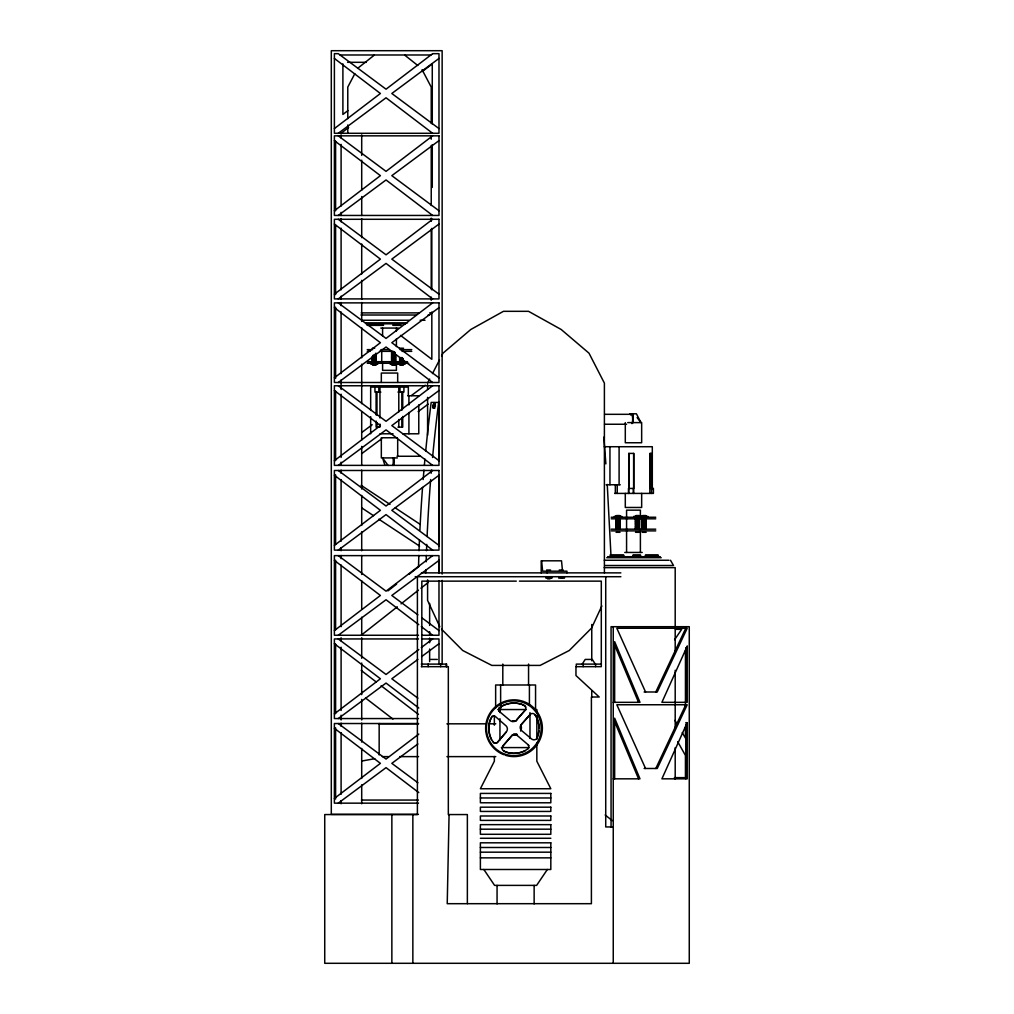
<?xml version="1.0" encoding="UTF-8"?>
<svg xmlns="http://www.w3.org/2000/svg" width="1014" height="1014" viewBox="0 0 1014 1014"><rect width="100%" height="100%" fill="white"/><g stroke="black" fill="none" stroke-linecap="round" stroke-linejoin="round"><path stroke-width="1.5" d="M449.075 814.559L447.225 903.689L591.403 903.689L591.403 697.011L599.211 697.011L575.965 675.539L575.965 666.667L601.302 666.667L601.302 581.136L519.434 581.136M433.65 403.42L435.298 403.673L434.651 408.046L433.003 407.805L432.826 405.537L434.296 403.521M435.298 403.673L434.651 403.585L434.005 407.958L434.651 408.046M687.213 722.69L661.901 778.828L687.213 778.828L687.213 722.69L685.781 722.69M601.834 605.941L591.568 628.084L569.26 650.506L540.145 665.412L491.841 665.412L462.726 650.506L441.534 629.2M655.804 691.992L685.781 628.249M655.804 768.485L685.781 704.755M506.29 731.943L497.595 742.299A2.725 2.725 0 0 1 493.476 742.299L493.273 742.299A2.725 2.725 0 0 0 497.405 742.299L506.29 731.943A4.512 4.512 0 0 0 506.29 726.062L495.301 716.442A2.497 2.497 0 0 0 492.043 716.442L490.155 720.371A25.135 25.109 -90 0 0 491.6 739.548M427.591 383.127L429.695 379.046M432.484 373.596L439.48 359.995M441.584 355.901L442.979 353.189L470.8 329.487L503.451 311.323L528.535 311.323L561.186 329.487L589.007 353.189L604.395 383.127L604.395 572.872M354.811 73.705L347.777 87.09L347.777 118.663M582.226 664.107L585.205 659.43L592.303 659.43L595.269 664.107M547.357 869.492L536.621 885.387L494.591 885.387L483.843 869.492M674.589 639.72L681.674 629.326L675.451 629.326M525.239 710.117L516.582 719.965L525.239 710.117A2.979 2.966 0 0 0 525.708 709.344M511.956 735.416L502.614 746.291L512.146 735.416A3.993 3.993 0 0 1 517.355 735.416L517.165 735.416A3.993 3.993 0 0 0 511.956 735.416L512.146 735.416M538.979 730.917A25.135 25.109 -90 0 1 537.876 736.05L536.507 738.902A3.866 3.866 0 0 1 531.475 738.902L521.64 730.612A4.221 4.221 0 0 1 521.183 724.668L530.043 714.578A3.181 3.181 0 0 1 534.86 714.578L536.431 716.873A25.135 25.109 -90 0 1 539.131 728.306M530.043 714.578L521.196 724.668M357.625 68.356L374.267 55.149M387.956 590.883L396.613 584.064M408.972 574.33L418.871 566.534M361.225 635.208L397.285 606.816M401.024 603.875L418.44 590.161M420.924 588.209L428.39 582.328M334.392 128.575L380.402 93.491L334.392 58.444M334.392 210.747L380.402 175.663L334.392 140.616M432.636 135.838L386.042 171.366L338.27 135.838M334.392 294.199L380.402 259.115L334.392 224.056M432.636 219.29L386.042 254.818L338.27 219.29M334.392 377.791L380.402 342.707L334.392 307.648M432.636 302.882L386.042 338.41L338.27 302.882M334.392 460.673L380.402 425.588L334.392 390.529M432.636 385.764L386.042 421.292L338.27 385.764M334.392 545.393L380.402 510.308L334.392 475.262M432.636 470.483L386.042 506.011L338.27 470.483M334.392 630.556L380.402 595.471L334.392 560.412M432.636 555.634L386.042 591.162L338.27 555.634M334.392 713.856L380.402 678.772L334.392 643.725M418.782 649.505L386.042 674.475L338.27 638.947M421.304 647.591L432.636 638.947M334.392 798.436L380.402 763.352L334.392 728.306M418.782 734.098L386.042 759.055L338.27 723.527M347.891 110.64L342.897 114.43L342.897 63.882M341.173 133.202L348.651 127.51M422.28 71.512L432.268 63.92L432.268 124.088M362.074 432.256L372.189 424.727M411.367 395.549L425.259 385.206M361.592 453.727L381.695 438.745M418.136 411.621L428.187 404.13M338.27 133.29L386.042 97.788L432.636 133.29M438.986 58.444L391.822 93.491L438.986 128.575M338.27 215.45L386.042 179.96L432.636 215.45M438.986 140.616L391.822 175.663L438.986 210.747M338.27 298.902L386.042 263.412L432.636 298.902M438.986 224.056L391.822 259.115L438.986 294.199M338.27 382.493L386.042 347.003L432.636 382.493M438.986 307.648L391.822 342.707L438.986 377.791M338.27 465.375L386.042 429.885L432.636 465.375M438.986 390.529L391.822 425.588L438.986 460.673M338.27 550.108L386.042 514.605L432.636 550.108M438.986 475.262L391.822 510.308L438.986 545.393M338.27 635.258L386.042 599.756L418.782 624.7M438.986 560.412L391.822 595.471L417.882 614.852M338.27 718.558L386.042 683.068L418.782 708.013M417.882 659.404L391.822 678.772L417.882 698.164M421.609 656.628L438.986 643.725M338.27 803.151L386.042 767.649L418.782 792.593M417.882 743.984L391.822 763.352L417.882 782.745M516.772 719.965A4.778 4.766 0 0 1 510.042 720.472L499.37 711.46A2.332 2.332 0 0 1 499.37 707.911L502.488 705.782A25.135 25.109 -90 0 1 521.652 704.337L524.263 705.503A2.979 2.966 0 0 1 525.759 707.138M499.37 707.911L502.691 705.782A25.135 25.109 -90 0 1 521.855 704.337L524.263 705.503M361.706 761.045L374.8 758.687M340.032 54.984L431.051 54.984M347.574 62.31L366.269 62.31M361.212 312.882L418.795 312.882M429.721 312.882L431.229 312.882M360.971 315.012L416.222 315.012M428.111 315.012L429.556 315.012M362.657 320.259L408.972 320.259M420.126 320.259L425.018 320.259M365.382 322.82L407.527 322.82M366.181 323.808L405.537 323.808M367.195 325.088L374.115 325.088M374.331 325.088L383.596 325.088M392.976 325.088L400.923 325.088M367.398 325.367L373.836 325.367M374.597 325.367L383.33 325.367M393.255 325.367L400.644 325.367M380.782 328.067L398.236 328.067M372.392 348.22L374.736 348.22M399.617 348.22L403.547 348.22M367.233 349.64L372.683 349.64M380.909 349.64L389.452 349.64M400.099 349.64L411.773 349.64M367.233 351.338L370.135 351.338M379.566 351.338L392.228 351.338M402.038 351.338L411.773 351.338M391.594 351.541L393.698 351.541M391.594 351.681L393.698 351.681M391.594 352.403L395.042 352.403M391.594 352.542L395.042 352.542M391.594 352.682L395.042 352.682M391.594 352.973L395.042 352.973M391.594 353.252L395.042 353.113M375.649 353.392L376.321 353.392L375.649 353.683M391.594 353.392L395.333 353.392L391.594 353.683M375.649 353.823L376.321 353.823M391.594 353.823L395.333 353.823M375.649 354.101L376.321 354.101M391.594 353.962L395.333 354.101M375.649 354.254L376.321 354.254M391.594 354.254L395.333 354.254M374.496 354.532L376.321 354.393M391.594 354.532L395.523 354.532M374.496 354.672L376.321 354.672M374.496 354.963L376.321 354.963M374.496 355.09L376.321 355.09M391.594 355.09L395.523 355.09M374.496 355.23L376.321 355.369M391.594 355.23L395.523 355.369M372.721 355.521L376.321 355.521M391.594 355.521L395.523 355.521M372.721 355.661L376.321 355.661M391.594 355.8L395.523 355.8M372.721 355.952L376.321 355.952M391.594 355.952L395.523 355.952M372.721 356.091L376.321 356.231M391.594 356.091L395.523 356.091M372.721 356.383L376.321 356.383M391.594 356.383L395.523 356.383M372.392 356.662L376.321 356.662M391.594 356.662L395.523 356.522M372.392 356.801L376.321 356.801M391.594 356.801L395.523 356.801M372.392 357.093L376.321 357.093M391.594 357.093L395.523 357.093M372.392 357.232L376.321 357.232M391.594 357.232L395.523 357.232M376.321 357.372L372.392 357.372L376.321 357.65M391.594 357.372L395.523 357.372M391.594 357.65L395.523 357.65M399.617 357.65L402.228 357.65M372.392 357.803L376.321 357.803M391.594 357.803L395.523 357.803M399.617 357.803L402.228 357.803M372.392 357.942L376.321 358.081M391.594 358.081L395.523 357.942M399.617 357.942L402.228 358.081M372.392 358.221L376.321 358.221M391.594 358.221L395.523 358.221M399.617 358.221L402.228 358.221M372.392 358.512L376.321 358.512M391.594 358.512L395.523 358.36M399.617 358.512L403.078 358.512M372.392 358.652L376.321 358.652M391.594 358.652L395.523 358.652M399.617 358.652L403.078 358.652M372.392 358.931L376.321 358.931M391.594 358.791L395.523 358.931M399.617 358.791L403.078 358.791M372.392 359.07L376.321 359.07M391.594 359.07L395.523 359.07M399.617 359.07L403.078 359.07M372.392 359.222L376.321 359.362M391.594 359.222L395.523 359.362M399.617 359.222L403.078 359.222M372.392 359.501L376.321 359.501M391.594 359.501L395.523 359.501M399.617 359.501L403.357 359.501M372.392 359.64L376.321 359.64M391.594 359.78L395.523 359.78M399.617 359.78L403.357 359.78M372.392 359.919L376.321 359.919M391.594 359.919L395.523 359.919M399.617 359.919L403.357 359.919M395.523 360.071L391.594 360.211L395.523 360.35M399.617 360.071L403.357 360.071M399.617 360.35L403.357 360.35M372.392 360.629L376.321 360.629M391.594 360.49L395.523 360.629M399.617 360.49L403.547 360.49M372.392 360.781L376.321 360.781M391.594 360.781L395.523 360.781M399.617 360.781L403.547 360.781M372.392 360.921L376.321 360.921M391.594 360.921L395.523 360.921M399.617 360.921L403.547 360.921M372.392 361.199L376.321 361.199M391.594 361.199L395.523 361.199M399.617 361.199L403.547 361.199M372.392 361.491L376.321 361.339M391.594 361.491L395.523 361.491M399.617 361.339L403.547 361.491M367.233 361.694L407.514 361.694M367.233 363.266L408.705 363.266M372.392 364.685L376.321 364.685M391.594 364.685L395.523 364.685M399.617 364.685L403.547 364.685M372.772 364.964L375.941 364.964M391.974 364.964L395.143 364.964M400.01 364.964L403.166 364.964M380.846 392.152L374.952 392.152L374.952 387.107M397.944 392.076L403.914 392.076L403.914 387.107M407.653 395.764L418.782 395.764M629.846 413.801L636.412 413.801L640.962 422.61L637.122 417.578M604.598 414.32L631.329 414.32M627.742 422.61L641.659 422.61L641.659 442.75L625.296 442.75L625.296 422.61M604.547 424.245L626.563 424.245M397.944 427.109L402.723 427.109L402.723 416.45M379.971 433.789L393.026 433.789M402.723 433.789L418.782 433.789L418.782 404.89M397.387 437.769L381.327 437.769L381.327 457.91L397.387 457.91M604.331 446.718L652.306 446.718L652.306 488.748M396.994 456.262L420.29 456.262M606.182 484.755L620.264 484.755M649.86 488.368L653.409 488.368L653.409 493.412L614.649 493.412M616.449 515.556L619.617 515.556M635.905 515.556L639.061 515.556M642.597 515.556L645.766 515.556M616.068 515.834L619.998 515.834M635.512 515.834L639.454 515.834M642.217 515.834L646.146 515.834M611.214 517.254L655.741 517.254M611.214 518.813L655.741 518.813M616.068 519.029L619.998 519.029M635.512 519.029L639.454 519.029M642.217 519.029L646.146 519.029M616.068 519.32L619.998 519.32M635.512 519.32L639.454 519.168M642.217 519.32L646.146 519.168M616.068 519.46L619.998 519.46M635.512 519.46L639.454 519.46M642.217 519.46L646.146 519.46M616.068 519.599L619.998 519.738M635.512 519.599L639.454 519.738M642.217 519.599L646.146 519.599M616.068 519.878L619.998 519.878M635.512 519.878L639.454 519.878M642.217 519.878L646.146 519.878M616.068 520.03L619.998 520.03M635.512 520.03L639.454 520.03M642.217 520.03L646.146 520.03M616.068 520.309L619.998 520.309M635.512 520.309L639.454 520.309M642.217 520.309L646.146 520.309M616.068 520.448L619.998 520.448M635.512 520.588L639.454 520.448M642.217 520.588L646.146 520.448M616.068 520.727L619.998 520.727M635.512 520.727L639.454 520.727M642.217 520.727L646.146 520.727M616.068 520.879L619.998 520.879M635.512 521.019L639.454 521.019M642.217 521.019L646.146 520.879M616.068 521.158L619.998 521.158M635.512 521.158L639.454 521.158M642.217 521.158L646.146 521.158M616.068 521.297L619.998 521.297M635.512 521.297L639.454 521.297M642.217 521.297L646.146 521.297M616.068 521.437L619.998 521.589M635.512 521.589L639.454 521.589M642.217 521.437L646.146 521.437M616.068 521.728L619.998 521.728M635.512 521.728L639.454 521.728M642.217 521.728L646.146 521.728M616.068 522.007L619.998 522.007M635.512 521.868L639.454 521.868M642.217 522.007L646.146 522.007M616.068 522.147L619.998 522.147M635.512 522.147L639.454 522.147M642.217 522.147L646.146 522.147M616.068 522.299L619.998 522.299M635.512 522.438L639.454 522.299M642.217 522.299L646.146 522.299M616.068 522.578L619.998 522.578M635.512 522.578L639.454 522.578M642.217 522.578L646.146 522.578M616.068 522.856L619.998 522.717M635.512 522.856L639.454 522.717M642.217 522.717L646.146 522.717M616.068 523.009L619.998 523.009M635.512 523.009L639.454 523.009M642.217 523.009L646.146 523.009M616.068 523.287L619.998 523.287M635.512 523.148L639.454 523.148M642.217 523.287L646.146 523.148M616.068 523.427L619.998 523.427M635.512 523.427L639.454 523.427M642.217 523.427L646.146 523.427M616.068 523.718L619.998 523.566M635.512 523.718L639.454 523.566M642.217 523.566L646.146 523.566M616.068 523.858L619.998 523.858M635.512 523.858L639.454 523.858M642.217 523.858L646.146 523.858M616.068 523.997L619.998 524.137M635.512 523.997L639.454 523.997M642.217 524.137L646.146 523.997M616.068 524.276L619.998 524.276M635.512 524.276L639.454 524.276M642.217 524.276L646.146 524.276M616.068 524.568L619.998 524.568M635.512 524.568L639.454 524.568M642.217 524.568L646.146 524.428M616.068 524.72L619.998 524.72M635.512 524.72L639.454 524.72M642.217 524.72L646.146 524.72M616.068 524.859L619.998 524.999M635.512 524.999L639.454 524.859M642.217 524.999L646.146 524.999M642.217 525.138L646.146 525.138L642.217 525.429M616.068 525.556L619.998 525.556M635.512 525.556L639.454 525.556M642.217 525.556L646.146 525.556M616.068 525.696L619.998 525.848M635.512 525.848L639.454 525.848M642.217 525.848L646.146 525.848M616.068 525.987L619.998 525.987M635.512 525.987L639.454 525.987M642.217 525.987L646.146 525.987M616.068 526.127L619.998 526.266M635.512 526.266L639.454 526.127M642.217 526.127L646.146 526.127M635.512 526.405L639.454 526.405L635.512 526.697M642.217 526.405L646.146 526.405M642.217 526.697L646.146 526.697M616.068 526.836L619.998 526.836M635.512 526.836L639.454 526.836M642.217 526.836L646.146 526.836M616.068 527.115L619.998 527.115M635.512 526.976L639.454 526.976M642.217 526.976L646.146 527.115M616.068 527.267L619.998 527.267M635.512 527.267L639.454 527.267M642.217 527.267L646.146 527.267M616.068 527.407L619.998 527.407M635.512 527.407L639.454 527.407M642.217 527.407L646.146 527.546M616.068 527.686L619.998 527.686L616.068 527.977M635.512 527.686L639.454 527.686L635.512 527.977M616.068 528.117L619.998 528.117M635.512 528.117L639.454 528.117M642.217 528.117L646.146 528.117M616.068 528.269L619.998 528.269M635.512 528.269L639.454 528.408M642.217 528.408L646.146 528.408M616.068 528.548L619.998 528.548M635.512 528.548L639.454 528.548M642.217 528.548L646.146 528.548M616.068 528.687L619.998 528.826M635.512 528.687L639.454 528.826M642.217 528.826L646.146 528.826M616.068 528.978L619.998 528.978M635.512 528.978L639.454 528.978M642.217 528.978L646.146 528.978M611.214 529.181L655.741 529.181M611.214 530.88L655.741 530.88M616.068 532.299L619.998 532.299M635.512 532.299L639.454 532.299M642.217 532.299L646.146 532.299M624.751 552.453L642.204 552.453M609.896 555.152L623.648 555.152M633.053 555.152L640.442 555.152M645.411 555.152L658.124 555.152M610.834 555.431L623.914 555.431M632.787 555.431L640.721 555.431M645.322 555.431L658.403 555.431M607.627 556.711L660.291 556.711M606.74 557.7L661.217 557.7M604.281 560.26L668.999 560.26M605.371 565.508L673.524 565.508L670.495 560.26M604.192 567.637L675.197 567.637L675.197 652.902M546.635 570.033L550.564 570.033M559.246 570.033L563.226 570.033M421.469 572.872L620.86 572.872M415.208 576.712L620.86 576.712M551.616 578.132L551.616 576.712L551.743 578.132L545.963 578.132L545.963 576.712M547.573 578.842L549.968 578.842M516.291 581.136L421.824 581.136L421.824 666.667M418.478 635.258L334.392 635.258L334.392 555.634L438.986 555.634L438.986 572.885M421.621 635.258L438.986 635.258L438.986 580.68M418.478 638.947L334.392 638.947L334.392 718.558L418.478 718.558M421.621 638.947L438.986 638.947L438.986 663.98M430.747 659.43L437.313 659.43M421.304 664.107L446.642 664.107L446.642 666.667M601.213 664.107L576.282 664.107L576.282 666.667M421.304 666.667L448.327 666.667L448.327 814.559L467.365 814.559L467.365 903.689M644.118 691.992L657.237 691.992L687.213 628.249L616.829 628.249L645.55 691.992M613.204 702.334L639.986 702.334L614.649 641.685L614.649 702.334M497.887 709.547L526.38 709.547M534.441 709.547L536.837 709.547L536.837 712.677M499.37 711.46L499.56 711.46A2.332 2.332 0 0 1 499.56 707.911M534.86 714.578L536.229 716.873A25.135 25.109 -90 0 1 537.673 736.05M492.043 716.442L489.965 720.371A25.135 25.109 -90 0 0 491.41 739.548L493.476 742.299M418.478 723.527L334.392 723.527L334.392 803.151L418.478 803.151M379.16 723.819L418.554 723.819M446.921 723.819L486.302 723.819M489.458 723.819L495.757 723.819M501.36 747.584L528.459 747.584M525.341 750.639A25.135 25.109 -90 0 1 506.176 752.084L503.578 750.93L505.986 752.084A25.135 25.109 -90 0 0 525.151 750.639L527.559 748.991A2.801 2.801 0 0 0 528.218 744.986M382.316 756.621L388.616 756.621M399.643 756.621L418.554 756.621M446.921 756.621L495.757 756.621M644.118 768.485L657.237 768.485L687.213 704.755L616.829 704.755L645.55 768.485M674.386 777.637L685.451 777.637L685.439 755.43L677.694 741.69M613.204 778.828L639.986 778.828L614.649 718.178L614.649 778.828M480.383 797.967L550.817 797.967M361.428 800.059L418.338 800.059M418.389 814.369L331.299 814.369L331.299 50.7L442.142 50.7L442.142 574.051M613.255 826.942L605.726 826.942L605.726 576.712M480.383 829.186L550.817 829.186M480.383 838.274L550.817 838.274M480.383 847.489L550.817 847.489M480.383 852.178L550.817 852.178M480.383 857.857L550.817 857.857M432.826 405.537L433.472 405.625M434.829 405.853L435.475 405.942M433.003 407.805L433.65 407.894M361.085 485.3L390.01 504.414M395.257 507.887L420.24 524.39M361.757 507.9L373.583 515.72M378.83 519.193L419.568 546.102M421.609 617.627L438.986 630.556M400.505 335.393L431.825 359.286L431.825 311.97M421.304 626.627L432.636 635.258M361.225 670.444L376.143 681.915M381.125 685.73L418.44 714.401M365.547 698.025L392.95 719.078M404.751 55.149L417.819 65.517M605.168 814.99L612.304 820.656M517.165 735.416L528.408 744.986A2.801 2.801 0 0 1 528.839 745.784M388.108 465.464L382.582 457.91L384.889 465.249M674.969 720.409L677.39 724.478M682.232 732.628L685.451 738.053L685.451 727.114M422.078 69.687L431.229 87.09L431.229 123.404M439.784 626.703L427.591 600.415L427.591 579.869M613.812 643.13L638.554 702.334M613.812 719.623L638.554 778.828M562.364 569.691L561.528 560.818L541.21 560.818L541.21 572.872M541.628 560.818L542.604 571.174L566.953 571.174L566.953 572.872M603.85 437.085L605.865 463.892M607.247 484.413L611.049 557.066M685.781 647.756L685.781 702.334M685.781 724.25L685.781 778.828M685.451 650.506L685.451 706.783M675.197 670.267L675.197 728.698M675.197 747.648L675.197 779.221M651.698 488.368L651.698 453.41L649.86 453.41L649.86 493.412M651.571 488.368L651.571 493.412M650.392 453.41L650.392 488.368M647.87 517.254L647.87 516.405L633.801 516.405L633.801 517.254M646.222 516.405L646.222 517.254M642.534 516.405L642.534 517.254M641.659 493.412L641.659 507.469L625.296 507.469L625.296 493.412M641.165 516.405L641.165 517.254M640.506 516.405L640.506 517.254M640.392 517.254L640.392 510.156L626.576 510.156L626.576 517.254M640.392 530.88L640.392 552.453M639.517 516.405L639.517 517.254M635.841 516.405L635.841 517.254M633.623 453.41L633.623 493.412M633.37 488.444L633.37 493.412M633.243 413.801L633.243 422.61M632.825 413.801L632.825 422.61M628.921 453.41L628.921 488.444M628.743 493.412L628.743 453.41L633.788 453.41L633.788 488.444L628.49 488.444L628.49 493.412M626.576 518.813L626.576 529.181M626.576 530.88L626.576 552.453M621.721 517.254L621.721 516.405L614.357 516.405L614.357 517.254M620.074 516.405L620.074 517.254M619.098 446.718L619.098 484.755M617.247 484.755L617.247 493.412M616.385 516.405L616.385 517.254M615.333 484.755L615.333 493.412M613.255 626.703L613.255 963.3M611.062 826.942L611.062 626.703L689.266 626.703L689.266 963.3L324.733 963.3L324.733 814.559L417.4 814.559L417.4 576.712M609.946 446.718L609.946 484.755M595.611 664.107L595.611 666.667M591.758 624.485L591.758 660.798M591.758 690.8L591.758 697.112M583.139 664.107L583.139 666.667M564.43 576.712L564.43 578.132L558.777 578.132L558.777 576.712M561.541 576.712L561.541 578.132M548.726 576.712L548.726 578.132M547.053 571.174L547.053 572.872M536.837 715.808L536.837 739.295M536.837 743.984L536.837 761.21L550.817 788.74L480.383 788.74L494.363 761.21L494.363 756.507M535.557 709.547L535.557 684.995L495.643 684.995L495.643 708.013M534.137 885.387L534.137 903.918M529.98 712.589L529.98 738.458M529.409 684.995L529.409 704.945M528.56 664.069L528.56 684.995M502.805 664.069L502.805 684.995M500.624 684.995L500.624 709.547M499.94 709.547L499.94 712.589M499.94 718.673L499.94 739.979M497.063 885.387L497.063 903.918M494.363 715.808L494.363 725.2M446.236 664.107L446.236 666.667M442.142 580.376L442.142 664.449M440.634 664.107L440.634 666.667M439.252 460.825L439.252 402.431L431.178 402.431A1506.538 1380.865 90 0 0 425.69 451.179M439.252 475.034L439.252 546.052M439.252 560.248L439.252 572.872M432.268 144.66L432.268 187.413M431.825 228.353L431.825 289.877M431.229 136.028L431.229 139.184M431.229 145.509L431.229 205.512M431.229 218.137L431.229 221.293M431.229 229.189L431.229 289.193M431.229 297.089L431.229 300.245M429.632 603.393L429.632 625.423M429.632 631.709L429.632 634.865M429.632 638.009L429.632 642.737M429.632 649.023L429.632 661.622M428.162 664.107L428.162 666.667M427.591 384.712L427.591 389.452M427.591 397.361L427.591 435.31M412.85 814.559L412.85 963.3M408.921 395.764L408.921 404.89M408.921 412.495L408.921 433.789M408.338 395.764L408.338 387.107L370.668 387.107L370.668 410.455M404.89 363.266L404.89 364.115L398.287 364.115L398.287 363.266M404.662 363.266L404.662 364.115M402.723 392.076L402.723 408.832M401.861 392.076L401.861 410.353M401.861 417.971L401.861 427.109M401.367 363.266L401.367 364.115M399.998 387.107L399.998 392.076M398.794 387.107L398.794 411.874M398.794 419.492L398.794 427.109M398.515 363.266L398.515 364.115M397.678 382.417L397.678 373.051L381.327 373.051L381.327 382.417M397.678 439.316L397.678 456.363M396.867 363.266L396.867 364.115L390.263 364.115L390.263 363.266M396.639 363.266L396.639 364.115M396.411 328.067L396.411 331.147M396.411 338.853L396.411 346.56M396.411 363.266L396.411 370.351L382.595 370.351L382.595 363.266M393.698 457.91L393.698 465.249M393.533 457.91L393.533 465.249M393.331 363.266L393.331 364.115M391.86 814.559L391.86 963.3M390.479 363.266L390.479 364.115M382.595 328.067L382.595 335.773M381.72 351.338L381.72 363.266M379.971 387.107L379.971 417.996M379.971 424.067L379.971 427.109L376.093 427.109L376.093 421.025M379.16 723.438L379.16 754.961M378.83 387.107L378.83 392.152M377.664 363.266L377.664 364.115L371.061 364.115L371.061 363.266M377.436 363.266L377.436 364.115M376.967 392.152L376.967 414.954M376.967 422.546L376.967 427.109M376.093 392.152L376.093 414.954M374.128 363.266L374.128 364.115M371.276 363.266L371.276 364.115M370.668 416.678L370.668 433.789M361.706 134.862L361.706 155.421M361.706 160.161L361.706 190.214M361.706 196.539L361.706 215.513M361.706 218.682L361.706 237.656M361.706 243.981L361.706 274.021M361.706 280.346L361.706 299.32M361.706 302.489L361.706 321.463M361.706 327.788L361.706 357.828M361.706 364.153L361.706 403.686M361.706 411.595L361.706 440.063M361.706 446.388L361.706 465.363M361.706 470.103L361.706 489.078M361.706 495.415L361.706 525.455M361.706 531.78L361.706 550.754M361.706 555.495L361.706 574.482M361.706 580.807L361.706 609.262M361.706 617.171L361.706 634.561M361.706 637.73L361.706 658.289M361.706 663.029L361.706 694.653M361.706 699.406L361.706 719.953M361.706 723.121L361.706 742.096M361.706 748.421L361.706 778.473M361.706 784.798L361.706 803.772M347.777 124.975L347.777 132.872M341.097 134.862L341.097 138.031M341.097 144.356L341.097 206.019M341.097 212.357L341.097 215.513M341.097 218.682L341.097 221.838M341.097 228.163L341.097 289.839M341.097 296.164L341.097 299.32M341.097 302.489L341.097 305.645M341.097 311.97L341.097 373.646M341.097 379.971L341.097 389.465M341.097 394.205L341.097 457.453M341.097 462.207L341.097 465.363M341.097 470.103L341.097 473.272M341.097 479.597L341.097 541.273M341.097 547.598L341.097 550.754M341.097 555.495L341.097 558.663M341.097 564.988L341.097 626.665M341.097 637.73L341.097 640.886M341.097 647.211L341.097 710.472M341.097 715.212L341.097 719.953M341.097 723.121L341.097 726.278M341.097 732.615L341.097 794.279M341.097 800.604L341.097 803.772M335.596 141.187L335.596 210.773M335.596 225.007L335.596 294.58M335.596 307.229L335.596 378.387M335.596 391.036L335.596 460.622M335.596 474.856L335.596 544.429M335.596 560.248L335.596 629.821M335.596 644.055L335.596 713.628M335.596 727.862L335.596 799.019M520.879 725.53A6.832 6.819 0 0 1 520.588 730.752M516.684 734.225A6.832 6.819 0 0 1 513.16 734.491M512.171 721.347A6.832 6.819 0 0 1 515.695 721.081M521.031 725.53A6.832 6.819 0 0 1 520.74 730.752M516.836 734.225A6.832 6.819 0 0 1 513.325 734.491M512.336 721.347A6.832 6.819 0 0 1 515.847 721.081M528.839 747.572A2.801 2.801 0 0 1 528.117 748.712M503.768 754.682A28.379 28.367 -90 0 1 495.846 706.416A28.379 28.367 -90 0 1 541.869 722.881A28.379 28.367 -90 0 1 505.162 755.177M503.768 750.93A2.991 2.979 0 0 1 502.805 746.291M524.073 705.503A2.979 2.966 0 0 1 525.037 710.117M630.645 414.941A4.969 1.356 -90 0 1 632.495 416.881A4.969 1.356 -90 0 1 631.963 423.624M393.191 457.656A4.969 1.217 -90 0 1 392.976 465.489M418.516 566.547A1506.538 1380.865 90 0 1 418.858 555.457M419.023 550.703A1506.538 1380.865 90 0 1 419.466 539.625M419.897 530.132A1506.538 1380.865 90 0 1 422.546 487.455M423.168 479.559A1506.538 1380.865 90 0 1 423.953 470.09M424.359 465.363A1506.538 1380.865 90 0 1 424.929 459.05M425.855 572.872A1506.538 1380.865 -90 0 1 425.931 569.703M426.146 561.794A1506.538 1380.865 -90 0 1 426.349 555.457M426.514 550.703A1506.538 1380.865 -90 0 1 426.755 544.379M427.097 536.457A1506.538 1380.865 -90 0 1 430.658 479.559M431.178 473.246A1506.538 1380.865 -90 0 1 431.444 470.09M432.572 457.479A1506.538 1380.865 -90 0 1 438.669 402.431M433.029 405.562C433.219 407.958 434.106 403.407 433.029 405.562M433.333 405.6C433.738 409.694 435.057 401.937 433.333 405.6M687.213 646.197L661.901 702.334L687.213 702.334L687.213 646.197M432.636 53.666L386.042 89.194L338.27 53.666L334.392 53.666L334.392 133.29L438.986 133.29L438.986 53.666L432.636 53.666M438.986 135.838L334.392 135.838L334.392 215.45L438.986 215.45L438.986 135.838M438.986 219.29L334.392 219.29L334.392 298.902L438.986 298.902L438.986 219.29M438.986 302.882L334.392 302.882L334.392 382.493L438.986 382.493L438.986 302.882M393.698 351.972L391.594 351.972L393.698 352.112M395.523 354.672L391.594 354.672L395.523 354.811M376.321 360.211L372.392 360.211L376.321 360.35M438.986 385.764L334.392 385.764L334.392 465.375L438.986 465.375L438.986 385.764M438.986 470.483L334.392 470.483L334.392 550.108L438.986 550.108L438.986 470.483M619.998 525.138L616.068 525.138L619.998 525.29M639.454 525.138L635.512 525.138L639.454 525.29M619.998 526.405L616.068 526.405L619.998 526.558M646.146 527.686L642.217 527.686L646.146 527.825M550.817 793.417L480.383 793.417L480.383 802.784L550.817 802.784L550.817 793.417M550.817 807.182L480.383 807.182L480.383 811.441L550.817 811.441L550.817 807.182M550.817 815.991L480.383 815.991L480.383 820.389L550.817 820.389L550.817 815.991M550.817 824.648L480.383 824.648L480.383 834.294L550.817 834.294L550.817 824.648M550.817 842.811L480.383 842.811L480.383 869.492L550.817 869.492L550.817 842.811M536.736 743.211A27.391 27.378 -90 0 0 515.34 700.864A27.391 27.378 -90 0 0 489.394 740.575A27.391 27.378 -90 0 0 536.736 743.211"/></g></svg>
